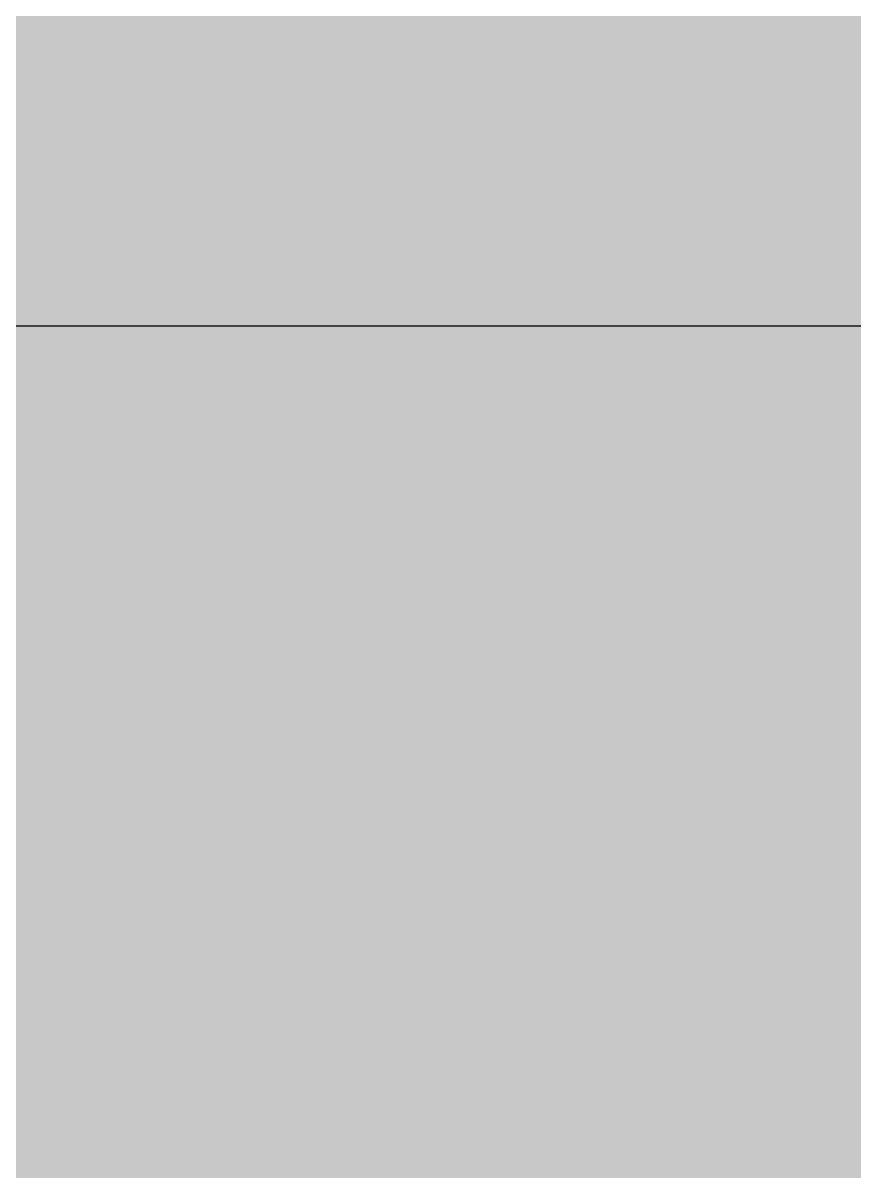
# Model space of a CAD drawing. Header units: millimetres. Extents: x -754 to 578, y -31 to 612.
# Drawn here: x 422.96 to 447.8, y 175.5 to 209.81 of the extents above; entities that cross this region are included whole.
import ezdxf

# ---------------------------------------------------------------- set-up
doc = ezdxf.new("R2010")
doc.units = ezdxf.units.MM
for name, color, linetype in [('Background Fill', 3, 'Continuous'), ('Images', 7, 'Continuous'), ('magpiefill', 3, 'Continuous')]:
    doc.layers.add(name, color=color, linetype=linetype)
picture_1 = doc.add_image_def('image7.png', size_in_pixel=(1746, 774))

msp = doc.modelspace()

# ---------------------------------------------------------------- hatches: boundary and pattern name
at = {"layer": 'magpiefill'}
h = msp.add_hatch(color=250, dxfattribs=at)
h.dxf.hatch_style = 1
edge = h.paths.add_edge_path()
edge.add_line((422.8016935369239, 158.4498800963552), (420.37532022016, 158.2018303039786))
edge.add_line((420.3753202201599, 158.2018303039786), (416.2455312316768, 155.4893351378932))
edge.add_line((416.2455312316768, 155.4893351378931), (407.7499737075245, 149.3567361790554))
edge.add_line((407.7499737075248, 149.3567361790555), (402.7942299349394, 144.6393505568623))
edge.add_line((402.7942299349393, 144.6393505568623), (401.968275150837, 144.6393505568623))
edge.add_line((401.9682751508369, 144.6393505568623), (401.1423165997419, 145.3469591835292))
edge.add_line((401.1423165997419, 145.3469591835293), (401.0243230591561, 145.8186969624106))
edge.add_line((401.0243230591561, 145.8186969624106), (398.5464511728632, 143.9317438885402))
edge.add_line((398.5464511728633, 143.9317438885402), (395.2426245024686, 141.5730510774436))
edge.add_line((395.2426245024685, 141.5730510774436), (394.8886438807106, 143.1062017963252))
edge.add_line((394.8886438807106, 143.1062017963253), (395.0066374212963, 143.9317438885403))
edge.add_line((395.0066374212963, 143.9317438885402), (396.4225636753221, 145.4648926490772))
edge.add_line((396.4225636753222, 145.4648926490773), (396.8945378376659, 145.8186969624107))
edge.add_line((396.8945378376659, 145.8186969624106), (396.5405572159079, 146.0545658518514))
edge.add_line((396.5405572159079, 146.0545658518514), (394.298672410787, 144.5214170913143))
edge.add_line((394.298672410787, 144.5214170913142), (393.708704707857, 144.9931548701956))
edge.add_line((393.7087047078569, 144.9931548701957), (393.7087047078569, 145.3469591835293))
edge.add_line((393.7087047078569, 145.3469591835293), (392.764752616176, 145.3469591835293))
edge.add_line((392.7647526161761, 145.3469591835293), (392.4107719944182, 145.8186969624106))
edge.add_line((392.4107719944182, 145.8186969624106), (395.4786115836406, 147.4697811468405))
edge.add_line((395.4786115836407, 147.4697811468405), (396.0685792865702, 148.531192128496))
edge.add_line((396.0685792865702, 148.5311921284959), (397.130524918838, 149.4746696446038))
edge.add_line((397.1305249188381, 149.4746696446038), (395.0066374212964, 149.1208653312701))
edge.add_line((395.0066374212963, 149.12086533127), (396.6585507564936, 150.5360806262591))
edge.add_line((396.6585507564937, 150.5360806262591), (402.2042622320091, 153.7203155295707))
edge.add_line((402.2042622320091, 153.7203155295707), (407.3959930857667, 157.4942236356564))
edge.add_line((407.3959930857668, 157.4942236356565), (413.2956851830402, 160.9143274284085))
edge.add_line((413.2956851830402, 160.9143274284085), (416.8355027016004, 163.0371493917197))
edge.add_line((416.8355027016003, 163.0371493917197), (417.1894833233582, 164.3344312211609))
edge.add_line((417.1894833233582, 164.3344312211608), (418.4874160367976, 165.1599733133755))
edge.add_line((418.4874160367976, 165.1599733133755), (419.9033422908228, 164.5703001106014))
edge.add_line((419.9033422908228, 164.5703001106014), (420.8472943825043, 164.6882355344942))
edge.add_line((420.8472943825043, 164.6882355344942), (422.8531883394595, 166.3393197189238))
edge.add_line((422.8531883394596, 166.3393197189238), (424.5051054416504, 167.4007307005795))
edge.add_line((424.5051054416504, 167.4007307005795), (424.6230989822361, 165.0420378894829))
edge.add_line((424.6230989822361, 165.0420378894829), (424.1511210528989, 163.273020239505))
edge.add_line((424.151121052899, 163.2730202395051), (423.6791468905548, 163.0371493917197))
edge.add_line((423.6791468905546, 163.0371493917197), (422.9711818800454, 163.2730202395051))
edge.add_line((422.9711818800454, 163.2730202395051), (422.0272335553574, 162.3295427233976))
edge.add_line((422.0272335553573, 162.3295427233976), (423.4836813595565, 161.0912540643818))
edge.add_line((423.4836813595566, 161.0912540643818), (423.7394263221693, 162.1989270187154))
edge.add_line((423.7394263221693, 162.1989270187154), (424.9329040700271, 162.8805719136901))
edge.add_line((424.932904070027, 162.88057191369), (426.7231188083171, 162.9657775255616))
edge.add_line((426.7231188083172, 162.9657775255617), (427.7460986587688, 162.6249550780745))
edge.add_line((427.7460986587687, 162.6249550780745), (427.7460986587687, 161.8581045712282))
edge.add_line((427.7460986587687, 161.8581045712282), (426.8936167057233, 161.517282123741))
edge.add_line((426.8936167057234, 161.517282123741), (425.2738960978467, 161.1764596762535))
edge.add_line((425.2738960978465, 161.1764596762534), (423.398430527356, 159.7279642744327))
edge.add_line((423.3984305273561, 159.7279642744327), (423.3984305273561, 158.7054969319707))
edge.add_line((423.3984305273561, 158.7054969319707), (424.932904070027, 159.3019362150735))
edge.add_line((424.932904070027, 159.3019362150735), (428.6838314440133, 160.7504316168946))
edge.add_line((428.6838314440133, 160.7504316168946), (431.1560377719295, 162.1137214068435))
edge.add_line((431.1560377719295, 162.1137214068434), (433.6282403328516, 163.9030392561517))
edge.add_line((433.6282403328516, 163.9030392561517), (436.8676815486062, 166.2887963885628))
edge.add_line((436.8676815486062, 166.2887963885628), (435.1627138755226, 165.69235710546))
edge.add_line((435.1627138755225, 165.69235710546), (433.5429932676452, 165.0959178223573))
edge.add_line((433.5429932676452, 165.0959178223573), (431.8380255945616, 165.5219458817164))
edge.add_line((431.8380255945615, 165.5219458817164), (430.3035520518906, 166.8000300597936))
edge.add_line((430.3035520518906, 166.8000300597936), (429.365819266646, 168.6745515626293))
edge.add_line((429.365819266646, 168.6745515626293), (429.0248272388264, 170.8046918594248))
edge.add_line((429.0248272388264, 170.8046918594247), (429.4510700988459, 172.7644209324766))
edge.add_line((429.4510700988458, 172.7644209324767), (431.2412848371358, 174.7241500055286))
edge.add_line((431.2412848371359, 174.7241500055286), (430.3035520518907, 174.3833275580411))
edge.add_line((430.3035520518906, 174.3833275580411), (425.8706368552722, 172.082776037502))
edge.add_line((425.8706368552723, 172.082776037502), (422.0344548820921, 169.9526357407065))
edge.add_line((422.0344548820919, 169.9526357407065), (419.9032481159823, 168.2485235032701))
edge.add_line((419.9032481159825, 168.2485235032701), (418.7950174333311, 166.62961883605))
edge.add_line((418.7950174333309, 166.62961883605), (417.6015396854731, 165.69235710546))
edge.add_line((417.601539685473, 165.69235710546), (416.3228148724087, 165.3515346579728))
edge.add_line((416.3228148724088, 165.3515346579728), (415.5555762175769, 165.69235710546))
edge.add_line((415.555576217577, 165.69235710546), (415.1293371245511, 166.2035907766908))
edge.add_line((415.1293371245511, 166.2035907766908), (415.2145841897575, 167.3964673845518))
edge.add_line((415.2145841897575, 167.3964673845518), (416.0670661428029, 169.3561964576037))
edge.add_line((416.0670661428028, 169.3561964576037), (415.4703291523706, 170.6342806356812))
edge.add_line((415.4703291523706, 170.6342806356812), (415.2998312549638, 169.5266076813473))
edge.add_line((415.2998312549637, 169.5266076813473), (414.5325963671253, 169.0153740101165))
edge.add_line((414.5325963671255, 169.0153740101165), (412.6571307966357, 167.9077010557829))
edge.add_line((412.6571307966353, 167.9077010557829), (412.0603938062031, 168.3337291151421))
edge.add_line((412.0603938062034, 168.3337291151421), (411.4636530487777, 168.6745515626293))
edge.add_line((411.4636530487776, 168.6745515626293), (410.8669160583454, 169.2709908457321))
edge.add_line((410.8669160583454, 169.2709908457319), (410.6111710957327, 170.2082525763219))
edge.add_line((410.6111710957327, 170.208252576322), (410.6964181609392, 170.8046918594248))
edge.add_line((410.6964181609392, 170.8046918594247), (409.9291832731002, 170.9751030831683))
edge.add_line((409.9291832731001, 170.9751030831684), (409.5029404130812, 171.3159255306556))
edge.add_line((409.5029404130812, 171.3159255306556), (408.906199655655, 171.9123648137584))
edge.add_line((408.906199655655, 171.9123648137584), (408.3947097304298, 172.5940097087331))
edge.add_line((408.3947097304299, 172.5940097087331), (408.6504546930425, 173.8720938868103))
edge.add_line((408.6504546930425, 173.8720938868101), (408.3947097304299, 173.8720938868101))
edge.add_line((408.3947097304299, 173.8720938868101), (407.6274748425909, 174.1277107224257))
edge.add_line((407.6274748425908, 174.1277107224258), (406.8602399547524, 174.8093556174002))
edge.add_line((406.8602399547524, 174.8093556174002), (406.4339970947329, 175.6614117361186))
edge.add_line((406.4339970947331, 175.6614117361186), (406.6044949921398, 176.4282622429649))
edge.add_line((406.6044949921397, 176.4282622429649), (406.7749891225525, 177.2803183616829))
edge.add_line((406.7749891225526, 177.2803183616829), (406.3487500295266, 177.3655239735549))
edge.add_line((406.3487500295266, 177.3655239735549), (405.4962643094884, 178.1323744804013))
edge.add_line((405.4962643094884, 178.1323744804013), (404.9847743842627, 179.1548398645186))
edge.add_line((404.9847743842627, 179.1548398645186), (405.0700214494691, 180.0921015951086))
edge.add_line((405.0700214494689, 180.0921015951086), (406.5192441599394, 181.0293633256986))
edge.add_line((406.5192441599395, 181.0293633256985), (408.4799605626298, 182.0518306681604))
edge.add_line((408.4799605626297, 182.0518306681605), (409.8439324409003, 183.1595036224941))
edge.add_line((409.8439324409003, 183.1595036224941), (411.0374101887581, 184.181970964956))
edge.add_line((411.0374101887583, 184.181970964956), (411.2079080861645, 184.3523821886996))
edge.add_line((411.2079080861645, 184.3523821886996), (411.6341509461839, 184.5227934124432))
edge.add_line((411.6341509461838, 184.5227934124432), (412.1456408714096, 184.9488214718024))
edge.add_line((412.1456408714096, 184.9488214718024), (412.230887936616, 185.2896439192896))
edge.add_line((412.230887936616, 185.2896439192896), (412.230887936616, 185.5452607549051))
edge.add_line((412.230887936616, 185.545260754905), (412.1456408714096, 185.8860832023922))
edge.add_line((412.1456408714096, 185.8860832023923), (411.8898959087969, 186.1417000380079))
edge.add_line((411.8898959087971, 186.1417000380078), (411.6341509461839, 186.3121112617514))
edge.add_line((411.6341509461838, 186.3121112617514), (411.2931551513708, 186.3973168736234))
edge.add_line((411.2931551513709, 186.3973168736235), (411.5489001139841, 186.5677280973671))
edge.add_line((411.548900113984, 186.567728097367), (411.889895908797, 186.567728097367))
edge.add_line((411.8898959087971, 186.567728097367), (412.2308879366161, 186.6529337092386))
edge.add_line((412.230887936616, 186.6529337092387), (412.8276286940417, 186.6529337092387))
edge.add_line((412.8276286940416, 186.6529337092387), (413.1686207218611, 186.6529337092387))
edge.add_line((413.1686207218613, 186.6529337092387), (413.424365684474, 186.7381393211107))
edge.add_line((413.424365684474, 186.7381393211107), (413.6801106470872, 186.9085505448543))
edge.add_line((413.6801106470871, 186.9085505448542), (413.8506085444933, 187.3345786042133))
edge.add_line((413.8506085444933, 187.3345786042133), (413.9358593766931, 187.5901954398286))
edge.add_line((413.9358593766931, 187.5901954398287), (413.5948635818806, 187.9310178873162))
edge.add_line((413.5948635818806, 187.9310178873162), (412.4866328992292, 188.527457170419))
edge.add_line((412.4866328992291, 188.5274571704189), (413.935859376693, 188.1866347229314))
edge.add_line((413.9358593766931, 188.1866347229314), (414.7030942645321, 188.0162234991878))
edge.add_line((414.7030942645322, 188.0162234991878), (415.1293371245511, 188.2718403348034))
edge.add_line((415.1293371245511, 188.2718403348034), (415.1293371245511, 188.442251558547))
edge.add_line((415.1293371245511, 188.4422515585469), (415.1293371245511, 188.8682796179061))
edge.add_line((415.1293371245511, 188.8682796179061), (414.873588394945, 189.0386908416497))
edge.add_line((414.873588394945, 189.0386908416498), (414.7030942645323, 189.464718901009))
edge.add_line((414.7030942645322, 189.464718901009), (415.3850820871642, 189.379513289137))
edge.add_line((415.3850820871642, 189.379513289137), (415.7260741149831, 189.379513289137))
edge.add_line((415.7260741149832, 189.379513289137), (416.237564040209, 189.379513289137))
edge.add_line((416.237564040209, 189.379513289137), (416.237564040209, 189.5499245128806))
edge.add_line((416.237564040209, 189.5499245128805), (416.1523169750026, 190.0611581841116))
edge.add_line((416.1523169750026, 190.0611581841116), (415.9818190775964, 190.4019786732542))
edge.add_line((415.9818190775964, 190.4019786732543), (415.8965720123899, 190.8280067326135))
edge.add_line((415.8965720123899, 190.8280067326135), (416.3228148724088, 190.8280067326135))
edge.add_line((416.3228148724088, 190.8280067326135), (416.6638069002283, 190.9132123444851))
edge.add_line((416.6638069002286, 190.9132123444851), (416.8343047976348, 191.1688291801007))
edge.add_line((416.8343047976348, 191.1688291801007), (416.9195518628412, 191.7652684632035))
edge.add_line((416.919551862841, 191.7652684632034), (417.0047989280474, 191.935679686947))
edge.add_line((417.0047989280474, 191.9356796869471), (417.3457947228604, 191.9356796869471))
edge.add_line((417.3457947228605, 191.9356796869471), (417.6015396854732, 191.9356796869471))
edge.add_line((417.601539685473, 191.9356796869471), (417.7720375828798, 192.1060909106907))
edge.add_line((417.7720375828799, 192.1060909106906), (418.0277825454925, 192.1060909106906))
edge.add_line((418.0277825454925, 192.1060909106906), (418.113029610699, 192.5321189700497))
edge.add_line((418.113029610699, 192.5321189700497), (418.113029610699, 192.7025301937933))
edge.add_line((418.113029610699, 192.7025301937935), (417.6867867506795, 192.872941417537))
edge.add_line((417.6867867506796, 192.8729414175369), (418.0277825454926, 193.0433526412805))
edge.add_line((418.0277825454925, 193.0433526412806), (418.2835275081057, 193.0433526412806))
edge.add_line((418.2835275081056, 193.0433526412806), (418.6245195359246, 192.958147029409))
edge.add_line((418.6245195359247, 192.9581470294089), (419.0507623959442, 192.8729414175369))
edge.add_line((419.050762395944, 192.8729414175369), (419.6474993863762, 192.9581470294089))
edge.add_line((419.6474993863765, 192.9581470294089), (420.4999851064147, 193.1285582531525))
edge.add_line((420.4999851064147, 193.1285582531526), (420.9262279664341, 193.1285582531526))
edge.add_line((420.926227966434, 193.1285582531526), (420.926227966434, 192.7877358056654))
edge.add_line((420.926227966434, 192.7877358056654), (421.0114750316404, 192.3617077463063))
edge.add_line((421.0114750316404, 192.3617077463063), (421.6082157890661, 192.1060909106907))
edge.add_line((421.608215789066, 192.1060909106906), (422.375450676905, 192.3617077463061))
edge.add_line((422.3754506769051, 192.3617077463063), (422.8016935369239, 191.8504740750755))
edge.add_line((422.8016935369239, 191.8504740750753), (423.3990370133262, 191.2563593469219))
edge.add_arc((275.4103413506975, 104.855363672891), 171.3644831853732, 24.7196834331034, 30.277882808560207, ccw=False)
edge.add_arc((433.8423374142042, 178.7943320753614), 3.586774538690185, 219.4264190677759, 277.5112522925736)
edge.add_arc((437.7186508095358, 172.1141131360732), 4.622927288925009, 76.09792839104102, 137.4828955815185, ccw=False)
edge.add_arc((437.4670287054157, 166.4602429365747), 10.23247757204816, 60.01917854986198, 82.34898294536907, ccw=False)
edge.add_arc((437.6052432172801, 160.2519830302168), 15.8714537673971, 55.16074552816218, 71.73216053091483, ccw=False)
edge.add_arc((446.2310703342746, 165.7219311195362), 7.569540894155772, 86.65890143975243, 120.31950619075)
edge.add_arc((448.5486450737255, 161.9781626581998), 11.97172369207804, 120.8490791888012, 144.9821508602809)
edge.add_arc((440.3616388291784, 167.9885310829146), 1.831638770141301, 152.0183299640194, 206.9559763139688)
edge.add_arc((300.3450914811326, -1.548453980030672), 218.2018648308125, 45.89312228263083, 50.63922831697852, ccw=False)
edge.add_line((452.2133700246945, 155.1298144168956), (452.0418964759451, 154.4452182967242))
edge.add_line((452.0418964759451, 154.4452182967243), (452.2976414385583, 154.1043958492371))
edge.add_line((452.2976414385582, 154.1043958492371), (453.0648800933901, 153.8487790136215))
edge.add_line((453.0648800933902, 153.8487790136215), (452.8091351307776, 153.3375453423907))
edge.add_line((452.8091351307776, 153.3375453423907), (453.1501271585965, 152.9115172830316))
edge.add_line((453.1501271585967, 152.9115172830316), (453.3206250560035, 152.4854892236724))
edge.add_line((453.3206250560033, 152.4854892236724), (452.7238842985777, 151.9742555524416))
edge.add_line((452.7238842985778, 151.9742555524416), (452.6386372333714, 151.4630218812105))
edge.add_line((452.6386372333714, 151.4630218812105), (452.894382195984, 150.9517882099797))
edge.add_line((452.894382195984, 150.9517882099797), (452.212394373352, 150.6961713743641))
edge.add_line((452.212394373352, 150.6961713743641), (451.53040655072, 150.8665825981077))
edge.add_line((451.53040655072, 150.8665825981077), (451.6156536159265, 150.2701433150049))
edge.add_line((451.6156536159262, 150.2701433150049), (450.6779245976744, 150.0145264793897))
edge.add_line((450.6779245976745, 150.0145264793897), (450.2516817376551, 150.2701433150049))
edge.add_line((450.2516817376552, 150.2701433150049), (449.9959367750425, 150.3553489268769))
edge.add_line((449.9959367750425, 150.3553489268769), (449.7401918124299, 150.0145264793897))
edge.add_line((449.7401918124299, 150.0145264793897), (449.3139489524104, 149.6737040319022))
edge.add_line((449.3139489524103, 149.6737040319023), (448.8877060923909, 149.8441152556462))
edge.add_line((448.887706092391, 149.8441152556461), (447.7794754097396, 149.0772647487997))
edge.add_line((447.7794754097395, 149.0772647487997), (447.7794754097395, 149.4180871962869))
edge.add_line((447.7794754097395, 149.418087196287), (447.012240521901, 150.0997320912614))
edge.add_line((447.012240521901, 150.0997320912613), (447.012240521901, 150.4405545387488))
edge.add_line((447.012240521901, 150.4405545387489), (446.8417426244943, 150.270143315005))
edge.add_line((446.8417426244944, 150.2701433150049), (446.3302526992692, 149.5032928081586))
edge.add_line((446.3302526992691, 149.5032928081586), (446.3302526992691, 148.9920591369278))
edge.add_line((446.3302526992691, 148.9920591369278), (446.3302526992691, 147.8843861825942))
edge.add_line((446.3302526992691, 147.8843861825943), (445.7335157088369, 147.8843861825943))
edge.add_line((445.7335157088369, 147.8843861825943), (445.4777707462237, 148.1400030182095))
edge.add_line((445.4777707462238, 148.1400030182095), (445.392519914024, 148.3104142419531))
edge.add_line((445.3925199140238, 148.310414241953), (444.5400379609789, 148.5660310775686))
edge.add_line((444.5400379609789, 148.5660310775686), (444.1137951009595, 148.8216479131842))
edge.add_line((444.1137951009596, 148.8216479131842), (443.9432972035528, 148.6512366894406))
edge.add_line((443.9432972035527, 148.6512366894407), (443.9432972035527, 148.2252086300815))
edge.add_line((443.9432972035527, 148.2252086300814), (443.4318072783275, 147.5435637351067))
edge.add_line((443.4318072783276, 147.5435637351067), (443.0908152505081, 147.7991805707222))
edge.add_line((443.0908152505081, 147.7991805707222), (443.0908152505081, 148.0547974063378))
edge.add_line((443.0908152505081, 148.0547974063378), (442.067831633063, 147.7991805707222))
edge.add_line((442.067831633063, 147.7991805707222), (441.5563417078372, 147.2027412876195))
edge.add_line((441.5563417078372, 147.2027412876195), (440.4481147921798, 146.7767132282603))
edge.add_line((440.4481147921797, 146.7767132282603), (439.9366248669539, 147.0323300638759))
edge.add_line((439.9366248669539, 147.0323300638759), (439.6808761373472, 147.458358123235))
edge.add_line((439.6808761373472, 147.458358123235), (439.2546370443218, 147.458358123235))
edge.add_line((439.2546370443217, 147.458358123235), (438.3169042590765, 146.6915076163887))
edge.add_line((438.3169042590766, 146.6915076163887), (437.4644185390378, 145.8394514976703))
edge.add_line((437.4644185390378, 145.8394514976704), (436.6119365859929, 144.8169841552085))
edge.add_line((436.6119365859929, 144.8169841552084), (435.9299487633609, 143.9649280364904))
edge.add_line((435.9299487633609, 143.9649280364904), (435.3332080059353, 143.3684907117322))
edge.add_line((435.3332080059351, 143.3684907117322), (434.4807260528897, 143.1128738761166))
edge.add_line((434.4807260528898, 143.1128738761166), (433.713487398058, 143.2832850998602))
edge.add_line((433.7134873980579, 143.2832850998603), (433.2019974728321, 143.7945168127469))
edge.add_line((433.2019974728321, 143.7945168127468), (432.6905075476063, 144.3057504839776))
edge.add_line((432.6905075476063, 144.3057504839777), (432.4347625849937, 145.0726009908241))
edge.add_line((432.4347625849937, 145.0726009908241), (432.0085197249742, 145.6690402739268))
edge.add_line((432.0085197249743, 145.6690402739267), (431.5822768649549, 145.7542458857987))
edge.add_line((431.5822768649548, 145.7542458857987), (431.070786939729, 145.9246571095423))
edge.add_line((431.070786939729, 145.9246571095423), (430.6445478467036, 145.9246571095423))
edge.add_line((430.6445478467037, 145.9246571095423), (429.8773091918713, 147.1175356757478))
edge.add_line((429.8773091918713, 147.1175356757479), (429.1100743040329, 148.1400030182095))
edge.add_line((429.1100743040327, 148.1400030182095), (428.7690822762137, 148.1400030182095))
edge.add_line((428.7690822762138, 148.1400030182095), (428.0870944535811, 148.480825465697))
edge.add_line((428.0870944535811, 148.480825465697), (426.8936167057233, 149.5884984200305))
edge.add_line((426.8936167057234, 149.5884984200305), (426.5526209109109, 150.0997320912613))
edge.add_line((426.5526209109109, 150.0997320912613), (426.3821267804982, 150.4405545387488))
edge.add_line((426.3821267804981, 150.4405545387489), (426.2968759482976, 150.9517882099797))
edge.add_line((426.2968759482976, 150.9517882099797), (425.9558839204786, 150.9517882099797))
edge.add_line((425.9558839204785, 150.9517882099797), (425.1886490326395, 151.2074050455952))
edge.add_line((425.1886490326397, 151.2074050455952), (425.1033982004399, 151.3778162693388))
edge.add_line((425.1033982004399, 151.3778162693388), (424.7624061726209, 151.8890499405696))
edge.add_line((424.7624061726208, 151.8890499405696), (424.6771591074144, 152.0594611643132))
edge.add_line((424.6771591074144, 152.0594611643132), (424.2509162473949, 152.9967228949032))
edge.add_line((424.250916247395, 152.9967228949032), (423.7394263221693, 153.3375453423907))
edge.add_line((423.7394263221693, 153.3375453423907), (423.4836813595566, 153.593162178006))
edge.add_line((423.4836813595566, 153.593162178006), (423.1426855647436, 154.1043958492371))
edge.add_line((423.1426855647435, 154.1043958492371), (422.9721876673373, 154.7860407442115))
edge.add_line((422.9721876673373, 154.7860407442115), (422.9721876673373, 155.2120668452261))
edge.add_line((422.9721876673373, 155.2120668452261), (423.5689284247629, 156.0641229639444))
edge.add_line((423.568928424763, 156.0641229639444), (423.3131834621498, 155.9789173520725))
edge.add_line((423.3131834621497, 155.9789173520725), (422.716442704724, 156.6605622470472))
edge.add_line((422.7164427047242, 156.6605622470472), (422.6311956395177, 157.25700153015))
edge.add_line((422.6311956395177, 157.25700153015), (423.3131834621497, 158.2794688726116))
edge.add_line((423.3131834621497, 158.2794688726116), (422.8016935369239, 158.4498800963552))

# ---------------------------------------------------------------- linework, layer by layer
at = {"layer": 'Background Fill', "color": 151}
msp.add_solid([(281.2553370712446, 285.4613331535334), (578.2553370712446, 285.4613331535334), (281.2553370712446, 75.46133315353336), (578.2553370712446, 75.46133315353336)], dxfattribs=at)

# ---------------------------------------------------------------- pictures from other files: only their frames are drawn
at = {"layer": 'Images'}
image = msp.add_image(picture_1, insert=(417.6978727435817, 200.7535576102981), size_in_units=(79.90016207140543, 35.41965947495292), dxfattribs=at)
image.dxf.flags = 15

doc.saveas('drawing.dxf')
